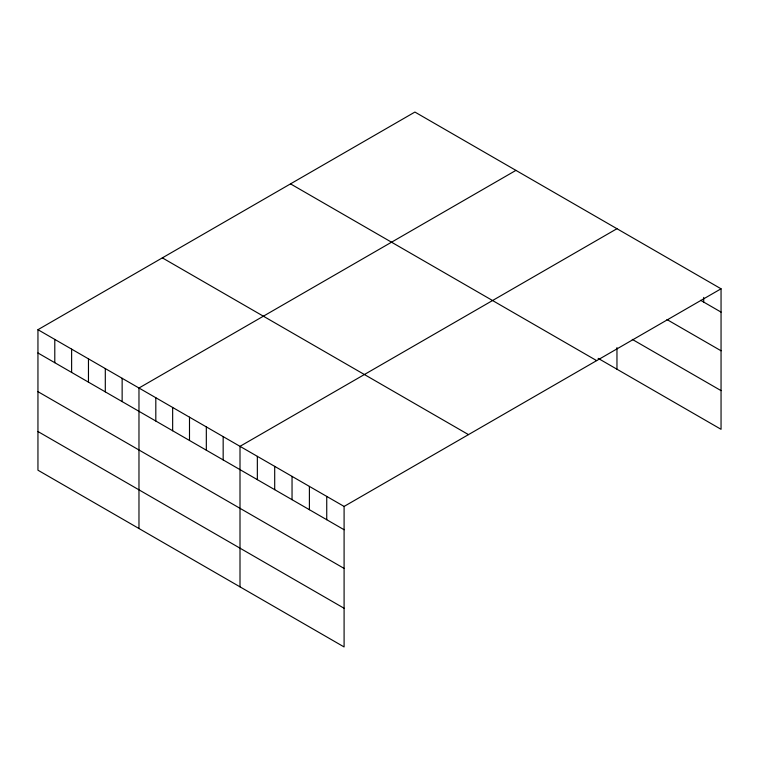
<?xml version="1.0" encoding="UTF-8"?>
<svg xmlns="http://www.w3.org/2000/svg" width="759" height="759" viewBox="0 0 759 759"><rect width="100%" height="100%" fill="white"/><g stroke="black" fill="none" stroke-linecap="round" stroke-linejoin="round"><path stroke-width="1.14" d="M37.95 329.691L344.093 506.433L344.093 646.943L37.95 470.201L37.95 329.691L414.907 112.057L721.05 288.799L721.05 429.309L598.139 358.352M515.94 170.377L138.973 388.02L138.973 528.53M616.963 228.706L240.005 446.339L240.005 586.849M344.093 506.433L721.05 288.799M700.642 300.317L721.05 312.101M666.962 319.558L721.05 350.781M632.266 339.377L721.05 390.629M290.517 183.877L596.65 360.62M162.35 257.87L468.483 434.622M37.95 352.982L344.093 529.735M37.95 391.663L344.093 568.415M37.95 431.52L344.093 608.263M703.697 297.424L703.697 302.082M616.963 347.603L616.963 369.216M326.74 496.424L326.74 519.716M309.397 486.405L309.397 509.706M292.044 476.386L292.044 499.688M274.701 466.377L274.701 489.669M257.348 456.358L257.348 479.66M223.165 436.624L223.165 459.916M206.325 426.9L206.325 450.201M189.494 417.175L189.494 440.476M172.654 407.46L172.654 430.751M155.813 397.735L155.813 421.036M122.142 378.295L122.142 401.587M105.302 368.57L105.302 391.872M88.461 358.855L88.461 382.147M71.621 349.131L71.621 372.432M54.79 339.406L54.79 362.707"/></g></svg>
